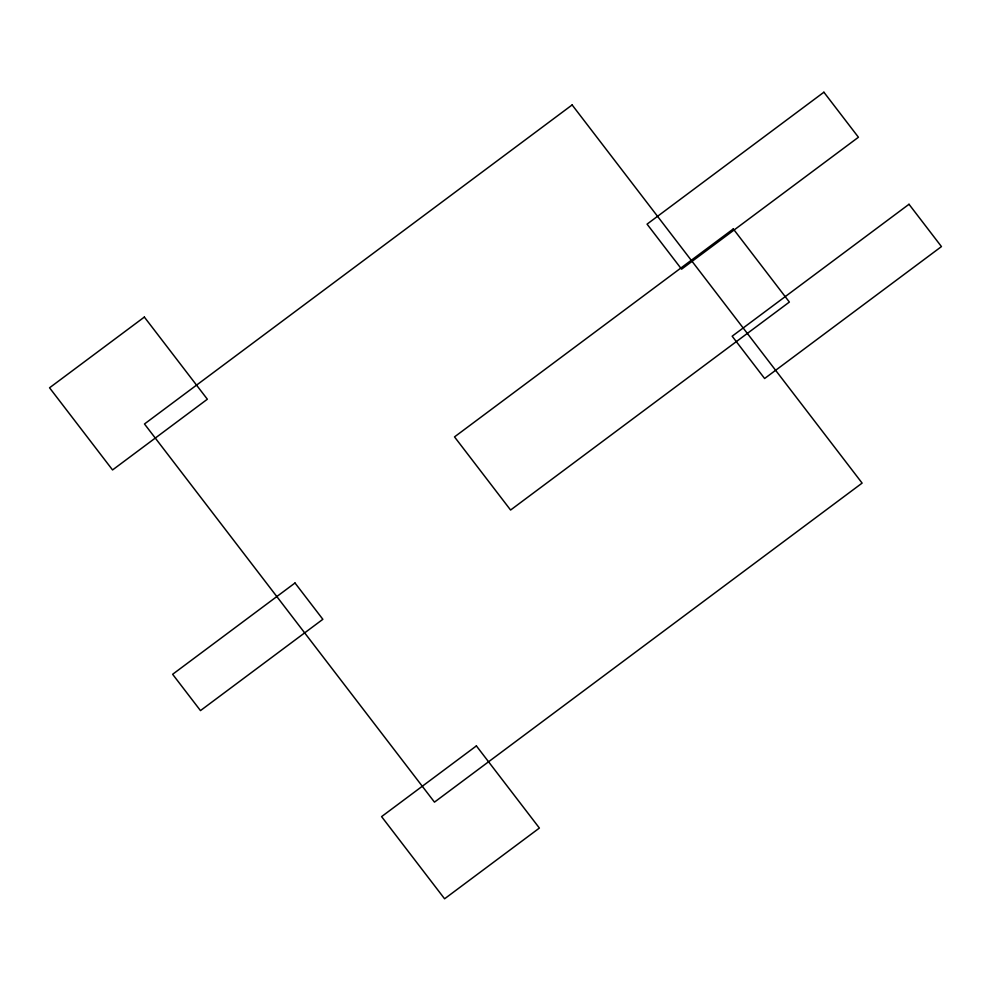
<?xml version="1.0" encoding="UTF-8"?>
<svg xmlns="http://www.w3.org/2000/svg" width="991" height="991" viewBox="0 0 991 991"><rect width="100%" height="100%" fill="white"/><g stroke="black" fill="none" stroke-linecap="round" stroke-linejoin="round"><path stroke-width="1.49" d="M144.352 317.07L49.55 387.791L112.553 469.945L207.354 399.224L144.352 317.07M572.129 104.935L144.475 423.975L434.467 802.14L862.12 483.1L572.129 104.935M823.893 92.213L647.061 224.139L681.585 269.168L858.429 137.241L823.893 92.213M733.29 228.933L454.51 436.895L510.588 510.031L789.369 302.057L733.29 228.933M295.008 582.993L172.632 674.289L200.479 710.597L322.855 619.301L295.008 582.993M909.007 204.27L732.163 336.197L764.618 378.512L941.45 246.586L909.007 204.27M476.386 745.901L381.585 816.621L444.587 898.787L539.389 828.055L476.386 745.901"/></g></svg>
